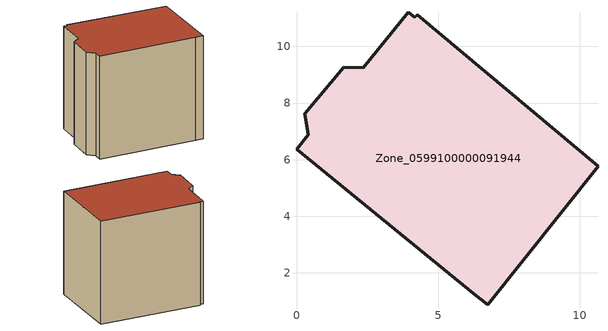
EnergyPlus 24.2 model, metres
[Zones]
Zone_0599100000091944
 floor ground (C_G): 10.65,5.77 6.76,0.87 6.26,1.26 0,6.36 0.42,6.88 0.3,7.63 1.66,9.27 2.36,9.24 3.94,11.21 4.17,11.03 4.27,11.12 z0
 wall outside (C_F): 0,6.36 6.26,1.26 6.76,0.87 10.65,5.77 4.27,11.12 4.17,11.03 3.94,11.21 2.36,9.24 1.66,9.27 0.3,7.63 0.42,6.88 0,6.36 z0:8.49
 roof outside (C_R): 10.65,5.77 4.27,11.12 4.17,11.03 3.94,11.21 2.36,9.24 1.66,9.27 0.3,7.63 0.42,6.88 0,6.36 6.26,1.26 6.76,0.87 z8.49
[BUILDING]
Pand.0599100000091944: North Axis=0; Terrain=City; Loads Convergence Tolerance Value=0.04; Temperature Convergence Tolerance Value=0.4; Solar Distribution=FullExterior; Maximum Number of Warmup Days=25; Minimum Number of Warmup Days=1
[Site:Location]
Rotterdam.The.Hague.AP_ZH_NLD Design_Conditions: Latitude=51.96; Longitude=4.45; Time Zone=1; Elevation=-4.5
[SITE:GROUNDTEMPERATURE:BUILDINGSURFACE]
18, 18, 18, 18, 18, 18, 18, 18, 18, 18, 18, 18
[MATERIAL] Thermal Absorptance=0.9; Solar Absorptance=0.7; Visible Absorptance=0.7
Name | Roughness | Thickness | Conductivity | Density | Specific Heat
G.TC.1946 | MediumSmooth | 0.15 | 1 | 540 | 1210
F.TC.1946 | Rough | 0.3 | 0.857143 | 1920 | 840
R.TC.1946 | MediumRough | 0.2 | 0.909091 | 1500 | 1000
[CONSTRUCTION]
C_G: G.TC.1946
C_F: F.TC.1946
C_R: R.TC.1946
[ZONE]
Zone_0599100000091944: Type=1; Multiplier=1; Ceiling Height=Autocalculate; Volume=Autocalculate; Floor Area=autocalculate; Part of Total Floor Area=Yes
[ZONEINFILTRATION:DESIGNFLOWRATE]
Infil_Zone_0599100000091944: Zone or ZoneList or Space or SpaceList=Zone_0599100000091944; Schedule=AlwaysOn; Design Flow Rate Calculation Method=Flow/Area; Flow Rate per Floor Area=0.003; Constant Term Coefficient=1; Temperature Term Coefficient=0; Velocity Term Coefficient=0; Velocity Squared Term Coefficient=0
[HVACTEMPLATE:ZONE:IDEALLOADSAIRSYSTEM]
Zone_0599100000091944: Maximum Heating Supply Air Temperature=50; Minimum Cooling Supply Air Temperature=13; Maximum Heating Supply Air Humidity Ratio=0.0156; Minimum Cooling Supply Air Humidity Ratio=0.0077; Heating Limit=NoLimit; Cooling Limit=NoLimit; Dehumidification Control Type=ConstantSensibleHeatRatio; Cooling Sensible Heat Ratio=0.7; Dehumidification Setpoint=60; Humidification Control Type=None; Humidification Setpoint=30; Outdoor Air Method=None; Outdoor Air Flow Rate per Person=0.00944; Outdoor Air Flow Rate per Zone Floor Area=0; Outdoor Air Flow Rate per Zone=0; Demand Controlled Ventilation Type=None; Outdoor Air Economizer Type=NoEconomizer; Heat Recovery Type=None; Sensible Heat Recovery Effectiveness=0.7; Latent Heat Recovery Effectiveness=0.65
[ZONECONTROL:THERMOSTAT]
ThermostatControl_Zone_0599100000091944: Zone or ZoneList=Zone_0599100000091944; Control Type Schedule=DualSetpointControlType; Control 1=Thermostat_Zone_0599100000091944; Temperature Difference Between Cutout And Setpoint=0
[THERMOSTATSETPOINT:DUALSETPOINT]
Thermostat_Zone_0599100000091944: Heating Setpoint Temperature Schedule=HeatingSetpoint_Zone_0599100000091944; Cooling Setpoint Temperature Schedule=CoolingSetpoint_Zone_0599100000091944
[SCHEDULE:COMPACT]
HeatingSetpoint_Zone_0599100000091944: Through: 12/31, For: AllDays, Until: 24:00, 21
CoolingSetpoint_Zone_0599100000091944: Through: 12/31, For: AllDays, Until: 24:00, 24
DualSetpointControlType: Through: 12/31, For: AllDays, Until: 24:00, 4
AlwaysOn: Through: 12/31, For: AllDays, Until: 24:00, 1
